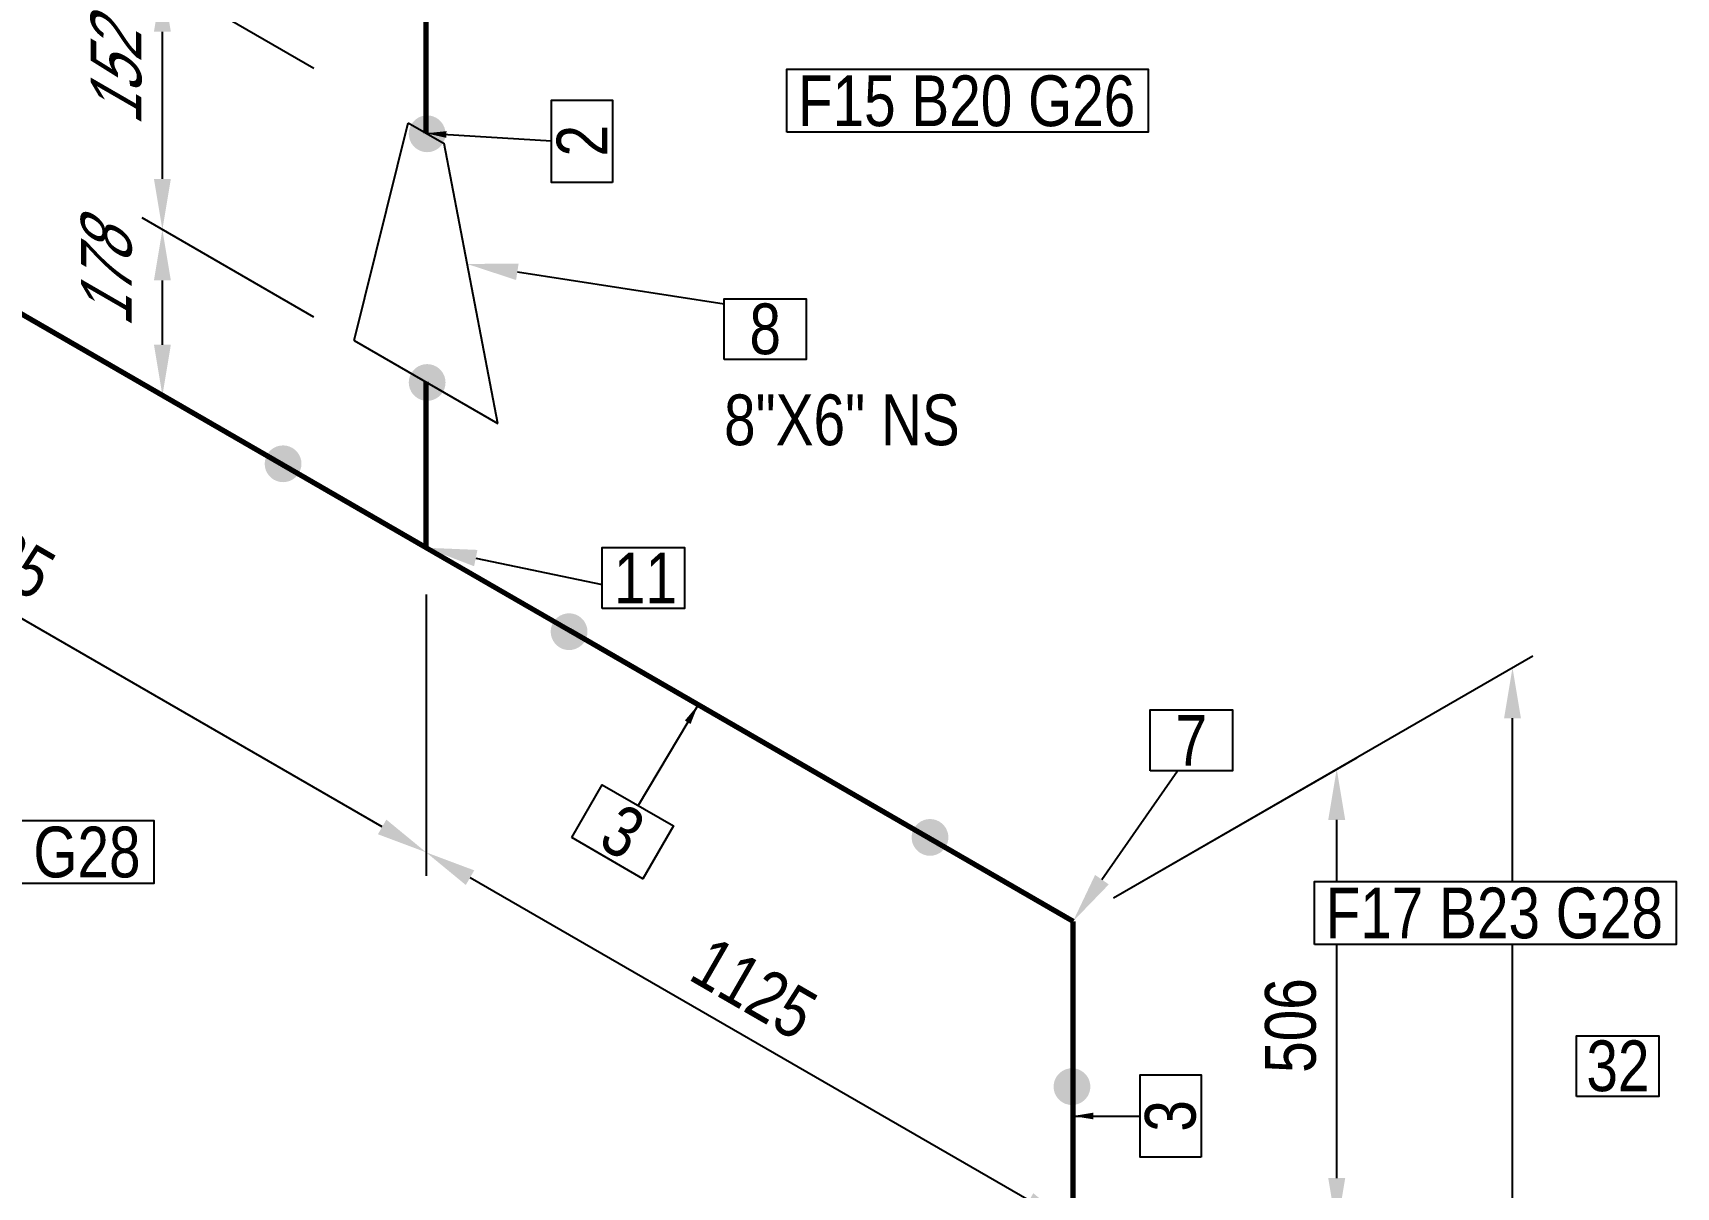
# Model space of a CAD drawing. Header units: millimetres. Extents: x 0 to 594, y 0 to 420.
# Drawn here: x 199.9 to 280.9, y 219.5 to 276.3 of the extents above; entities that cross this region are included whole.
import ezdxf
from ezdxf import colors
from ezdxf.entities.mleader import LeaderData, LeaderLine
from ezdxf.enums import TextEntityAlignment as Align
from ezdxf.math import Vec2, Vec3

# ---------------------------------------------------------------- set-up
doc = ezdxf.new("R2010")
doc.units = ezdxf.units.MM
doc.header["$LTSCALE"] = 0.25
for name, color, linetype in [('기호', 4, 'Continuous'), ('용접', 1, 'Continuous'), ('주석', 7, 'Continuous'), ('치수', 1, 'Continuous')]:
    doc.layers.add(name, color=color, linetype=linetype)
doc.layers.add('파이프', color=3, linetype='Continuous', lineweight=70)
doc.styles.add('AdskIsoAnnotation', font='arial.ttf', dxfattribs={"width": 0.8, "height": 1})
doc.styles.add('AdskIsoMetric', font='arial.ttf', dxfattribs={"width": 0.8, "height": 2.5})
doc.styles.add('AdskIsoMetric-30', font='arial.ttf', dxfattribs={"width": 0.8, "height": 2.5})
doc.styles.add('AdskIsoMetric30', font='arial.ttf', dxfattribs={"width": 0.8, "oblique": 30, "height": 2.5})
doc.styles.get("Standard").update_dxf_attribs({"font": 'arial.ttf'})
doc.dimstyles.new('AdskIsoMetric', dxfattribs={"dimtxt": 2.5, "dimasz": 2.5, "dimexe": 1, "dimexo": 2, "dimgap": 0.8, "dimtad": 1, "dimdec": 0, "dimrnd": 1, "dimzin": 0, "dimdsep": 46, "dimtxsty": 'AdskIsoMetric', "dimcen": 0, "dimclrt": 7, "dimadec": 0, "dimazin": 0, "dimtfac": 1, "dimtdec": 0, "dimtmove": 1, "dimatfit": 3, "dimfxl": 0, "dimfrac": 2, "dimtolj": 1, "dimtzin": 0, "dimarcsym": 0})

# ---------------------------------------------------------------- blocks, each defined once
blk = doc.blocks.new('리듀서 CONC-1-IsoLeft')
at = {"color": 0, "linetype": 'ByBlock', "lineweight": -2, "extrusion": (0, 0.816497, 0.57735)}
for p, q in [((-0.3094, 0.1276), (-0.221, 0.1786)), ((0.4419, -0.051), (-0.221, 0.1786)), ((0.0884, -0.2552), (-0.3094, 0.1276)), ((0.0884, -0.2552), (0.4419, -0.051))]:
    blk.add_line(p, q, dxfattribs=at)
blk = doc.blocks.new('*D71')
at = {"layer": 'Defpoints', "color": 0}
for p in [(176.56, 207.64), (209.138, 203.831), (209.138, 188.831)]:
    blk.add_point(p, dxfattribs=at)
at = {"layer": '치수', "color": 0, "lineweight": -2}
for p, q in [((178.725, 221.39), (206.973, 205.081)), ((209.138, 191.14), (209.138, 204.986))]:
    blk.add_line(p, q, dxfattribs=at)
at = {"layer": '치수', "color": 0}
for points in [[(178.934, 221.75), (178.517, 221.029), (176.56, 222.64)], [(207.181, 205.442), (206.765, 204.72), (209.138, 203.831)]]:
    blk.add_solid(points, dxfattribs=at)
at = {"layer": '치수', "color": 7, "insert": (192.629, 215.979), "char_height": 2.5, "attachment_point": 5, "rotation": 330, "style": 'AdskIsoMetric-30'}
blk.add_mtext('\\A1;303', dxfattribs=at)
blk = doc.blocks.new('*D66')
at = {"layer": 'Defpoints', "color": 0}
for p in [(206.331, 266.652), (215.786, 261.194), (219.321, 250.987)]:
    blk.add_point(p, dxfattribs=at)
at = {"layer": '치수', "color": 0, "lineweight": -2}
for p, q in [((213.786, 262.348), (205.331, 267.23)), ((206.331, 260.987), (206.331, 264.152))]:
    blk.add_line(p, q, dxfattribs=at)
at = {"layer": '치수', "color": 0}
for points in [[(205.914, 264.152), (206.747, 264.152), (206.331, 266.652)], [(205.914, 260.987), (206.747, 260.987), (206.331, 258.487)]]:
    blk.add_solid(points, dxfattribs=at)
at = {"layer": '치수', "color": 7, "insert": (203.581, 264.157), "char_height": 2.5, "attachment_point": 5, "rotation": 90, "style": 'AdskIsoMetric30'}
blk.add_mtext('\\A1;178', dxfattribs=at)
blk = doc.blocks.new('*D67')
at = {"layer": 'Defpoints', "color": 0}
for p in [(206.331, 278.9), (215.786, 273.441), (215.786, 261.194)]:
    blk.add_point(p, dxfattribs=at)
at = {"layer": '치수', "color": 0, "lineweight": -2}
for p, q in [((213.786, 274.596), (205.331, 279.477)), ((206.331, 269.152), (206.331, 276.4)), ((213.786, 262.348), (205.331, 267.23))]:
    blk.add_line(p, q, dxfattribs=at)
at = {"layer": '치수', "color": 0}
for points in [[(205.914, 276.4), (206.747, 276.4), (206.331, 278.9)], [(205.914, 269.152), (206.747, 269.152), (206.331, 266.652)]]:
    blk.add_solid(points, dxfattribs=at)
at = {"layer": '치수', "color": 7, "insert": (204.064, 274.084), "char_height": 2.5, "attachment_point": 5, "rotation": 90, "style": 'AdskIsoMetric30'}
blk.add_mtext('\\A1;152', dxfattribs=at)
blk = doc.blocks.new('*D86')
at = {"layer": 'Defpoints', "color": 0}
for p in [(206.331, 298.048), (219.321, 290.548), (215.786, 273.441)]:
    blk.add_point(p, dxfattribs=at)
at = {"layer": '치수', "color": 0, "lineweight": -2}
for p, q in [((217.321, 291.703), (205.331, 298.625)), ((206.331, 281.4), (206.331, 295.548)), ((213.786, 274.596), (205.331, 279.477))]:
    blk.add_line(p, q, dxfattribs=at)
at = {"layer": '치수', "color": 0}
for points in [[(205.914, 295.548), (206.747, 295.548), (206.331, 298.048)], [(205.914, 281.4), (206.747, 281.4), (206.331, 278.9)]]:
    blk.add_solid(points, dxfattribs=at)
at = {"layer": '치수', "color": 7, "insert": (204.064, 289.783), "char_height": 2.5, "attachment_point": 5, "rotation": 90, "style": 'AdskIsoMetric30'}
blk.add_mtext('\\A1;284', dxfattribs=at)
blk = doc.blocks.new('*D88')
at = {"layer": 'Defpoints', "color": 0}
for p in [(197.67, 303.048), (219.321, 290.548), (219.321, 250.987)]:
    blk.add_point(p, dxfattribs=at)
at = {"layer": '치수', "color": 0, "lineweight": -2}
for p, q in [((217.321, 291.703), (196.67, 303.625)), ((197.67, 265.987), (197.67, 300.548))]:
    blk.add_line(p, q, dxfattribs=at)
at = {"layer": '치수', "color": 0}
for points in [[(197.254, 300.548), (198.087, 300.548), (197.67, 303.048)], [(197.254, 265.987), (198.087, 265.987), (197.67, 263.487)]]:
    blk.add_solid(points, dxfattribs=at)
at = {"layer": '치수', "color": 7, "insert": (195.404, 284.576), "char_height": 2.5, "attachment_point": 5, "rotation": 90, "style": 'AdskIsoMetric30'}
blk.add_mtext('\\A1;615', dxfattribs=at)
blk = doc.blocks.new('*D97')
at = {"layer": 'Defpoints', "color": 0}
for p in [(219.321, 250.987), (219.321, 235.987), (251.193, 232.586)]:
    blk.add_point(p, dxfattribs=at)
at = {"layer": '치수', "color": 0, "lineweight": -2}
for p, q in [((219.321, 248.678), (219.321, 234.833)), ((249.027, 218.836), (221.486, 234.737))]:
    blk.add_line(p, q, dxfattribs=at)
at = {"layer": '치수', "color": 0}
for points in [[(221.694, 235.098), (221.278, 234.376), (219.321, 235.987)], [(249.236, 219.197), (248.819, 218.476), (251.193, 217.586)]]:
    blk.add_solid(points, dxfattribs=at)
at = {"layer": '치수', "color": 7, "insert": (235.477, 229.277), "char_height": 2.5, "attachment_point": 5, "rotation": 330, "style": 'AdskIsoMetric-30'}
blk.add_mtext('\\A1;1125', dxfattribs=at)
blk = doc.blocks.new('*D98')
at = {"layer": 'Defpoints', "color": 0}
for p in [(176.56, 275.675), (176.56, 260.675), (219.321, 250.987)]:
    blk.add_point(p, dxfattribs=at)
at = {"layer": '치수', "color": 0, "lineweight": -2}
for p, q in [((217.156, 237.237), (178.725, 259.425)), ((219.321, 248.678), (219.321, 234.833))]:
    blk.add_line(p, q, dxfattribs=at)
at = {"layer": '치수', "color": 0}
for points in [[(178.934, 259.786), (178.517, 259.064), (176.56, 260.675)], [(217.364, 237.598), (216.948, 236.876), (219.321, 235.987)]]:
    blk.add_solid(points, dxfattribs=at)
at = {"layer": '치수', "color": 7, "insert": (197.941, 250.948), "char_height": 2.5, "attachment_point": 5, "rotation": 330, "style": 'AdskIsoMetric-30'}
blk.add_mtext('\\A1;1125', dxfattribs=at)
blk = doc.blocks.new('*D105')
at = {"layer": 'Defpoints', "color": 0}
for p in [(264.183, 240.086), (251.193, 232.586), (254.728, 211.983)]:
    blk.add_point(p, dxfattribs=at)
at = {"layer": '치수', "color": 0, "lineweight": -2}
for p, q in [((253.193, 233.741), (265.183, 240.664)), ((264.183, 219.941), (264.183, 237.586)), ((256.728, 213.137), (265.183, 218.019))]:
    blk.add_line(p, q, dxfattribs=at)
at = {"layer": '치수', "color": 0}
for points in [[(263.766, 237.586), (264.6, 237.586), (264.183, 240.086)], [(263.766, 219.941), (264.6, 219.941), (264.183, 217.441)]]:
    blk.add_solid(points, dxfattribs=at)
at = {"layer": '치수', "color": 7, "insert": (261.917, 227.455), "char_height": 2.5, "attachment_point": 5, "rotation": 90, "style": 'AdskIsoMetric-30'}
blk.add_mtext('\\A1;506', dxfattribs=at)
blk = doc.blocks.new('*D106')
at = {"layer": 'Defpoints', "color": 0}
for p in [(272.843, 245.086), (251.193, 232.586), (254.728, 139.936)]:
    blk.add_point(p, dxfattribs=at)
at = {"layer": '치수', "color": 0, "lineweight": -2}
for p, q in [((253.193, 233.741), (273.843, 245.664)), ((272.843, 152.895), (272.843, 242.586)), ((256.728, 141.091), (273.843, 150.972))]:
    blk.add_line(p, q, dxfattribs=at)
at = {"layer": '치수', "color": 0}
for points in [[(272.427, 242.586), (273.26, 242.586), (272.843, 245.086)], [(272.427, 152.895), (273.26, 152.895), (272.843, 150.395)]]:
    blk.add_solid(points, dxfattribs=at)
at = {"layer": '치수', "color": 7, "insert": (270.576, 190.336), "char_height": 2.5, "attachment_point": 5, "rotation": 90, "style": 'AdskIsoMetric-30'}
blk.add_mtext('\\A1;1885', dxfattribs=at)
blk = doc.blocks.new('티-1-Iso2DSkew90')
at = {"color": 0, "linetype": 'ByBlock', "lineweight": -2, "extrusion": (0.707107, 0.408248, -0.57735)}
for p, q in [((0, 0), (0, 8.165)), ((0, 0), (-7.071, 4.082)), ((7.071, -4.082), (0, 0))]:
    blk.add_line(p, q, dxfattribs=at)
blk = doc.blocks.new('엘보우-1-Iso2DSkew0')
at = {"color": 0, "linetype": 'ByBlock', "lineweight": -2, "extrusion": (-0.707107, -0.408248, 0.57735)}
for p, q in [((0, 0), (-7.071, 4.082)), ((0, 0), (0, 0)), ((0, -8.165), (0, 0))]:
    blk.add_line(p, q, dxfattribs=at)
blk = doc.blocks.new('Buttweld')
at = {"lineweight": -2}
blk.add_hatch(color=0, dxfattribs=at).paths.add_polyline_path([(0.044, -0.0026), (0.0433, 0.0053), (0.0413, 0.0129), (0.0379, 0.02), (0.0334, 0.0265), (0.0278, 0.0321), (0.0214, 0.0366), (0.0142, 0.0399), (0.0066, 0.042), (-0.0013, 0.0427), (-0.0091, 0.042), (-0.0168, 0.0399), (-0.0239, 0.0366), (-0.0304, 0.0321), (-0.036, 0.0265), (-0.0405, 0.02), (-0.0438, 0.0129), (-0.0459, 0.0053), (-0.0466, -0.0026), (-0.0459, -0.0105), (-0.0438, -0.0181), (-0.0405, -0.0252), (-0.036, -0.0317), (-0.0304, -0.0373), (-0.0239, -0.0418), (-0.0168, -0.0452), (-0.0091, -0.0472), (-0.0013, -0.0479), (0.0066, -0.0472), (0.0142, -0.0452), (0.0214, -0.0418), (0.0278, -0.0373), (0.0334, -0.0317), (0.0379, -0.0252), (0.0413, -0.0181), (0.0433, -0.0105)], is_closed=False, flags=0)
blk = doc.blocks.new('AnnoRect')
at = {"color": 0, "linetype": 'ByBlock', "lineweight": -2}
blk.add_wipeout([(-0.8095, -0.6), (-0.8095, 0.6), (0.8095, 0.6), (0.8095, -0.6)], dxfattribs=at)
blk.add_lwpolyline([(-0.8095, -0.6), (-0.8095, 0.6), (0.8095, 0.6), (0.8095, -0.6)], close=True, dxfattribs=at)
at = {"color": 0, "linetype": 'ByBlock', "lineweight": -2, "style": 'AdskIsoAnnotation', "width": 0.8}
blk.add_attdef('XX', text='', height=1, dxfattribs=at).set_placement((0, 0), align=Align.MIDDLE_CENTER)

msp = doc.modelspace()

# ---------------------------------------------------------------- linework, layer by layer
at = {"layer": '파이프'}
for points in [[(219.321, 271.4), (219.321, 282.383)], [(212.25, 255.07), (183.631, 271.593)], [(244.121, 236.669), (226.392, 246.905)], [(251.193, 215.045), (251.193, 224.421)]]:
    msp.add_lwpolyline(points, dxfattribs=at)

# ---------------------------------------------------------------- block references
at = {"layer": '기호', "xscale": 20, "yscale": 20, "zscale": 20, "rotation": 300.0000000002407}
msp.add_blockref('리듀서 CONC-1-IsoLeft', (219.321, 265.276), dxfattribs=at)
at = {"layer": '용접', "xscale": 20, "yscale": 20, "zscale": 20}
for p, rotation in [((219.321, 271.4), 89.99999999989979), ((219.321, 259.152), 90), ((212.25, 255.07), 180), ((244.121, 236.669), 180), ((251.193, 224.421), 270.0000000002419)]:
    msp.add_blockref('Buttweld', p, dxfattribs=dict(at, rotation=rotation))
msp.add_blockref('Buttweld', (226.392, 246.905), dxfattribs=at)
at = {"layer": '주석'}
ref = msp.add_blockref('AnnoRect', (246, 273), dxfattribs=dict(at, xscale=10.99630996309963, yscale=2.585266030013643, zscale=2.5))
ref.add_attrib('XX_001', 'F15 B20 G26', (237.64, 271.75), dxfattribs={"layer": '0', "color": 0, "linetype": 'ByBlock', "lineweight": -2, "height": 2.5, "style": 'AdskIsoAnnotation', "width": 0.8})
ref = msp.add_blockref('AnnoRect', (278.024, 225.456), dxfattribs=dict(at, xscale=2.5, yscale=2.5, zscale=2.5))
ref.add_attrib('XX_001', '32', (276.485, 224.223), dxfattribs={"layer": '0', "color": 0, "linetype": 'ByBlock', "lineweight": -2, "height": 2.5, "style": 'AdskIsoAnnotation', "width": 0.8})
at = {"layer": '파이프'}
for name, p in [('티-1-Iso2DSkew90', (219.321, 250.987)), ('엘보우-1-Iso2DSkew0', (251.193, 232.586))]:
    msp.add_blockref(name, p, dxfattribs=at)

# ---------------------------------------------------------------- texts
at = {"layer": '주석', "insert": (234, 256), "char_height": 2.5, "attachment_point": 7, "style": 'AdskIsoAnnotation'}
msp.add_mtext('{\\Q0;8"X6" NS}', dxfattribs=at)

# ---------------------------------------------------------------- dimensions: what is measured, and where the dimension line sits
at = {"layer": '치수'}
for base, p1, p2, angle, text, override, picture, middle in [((197.67, 303.048), (219.321, 250.987), (219.321, 290.548), 90, '615', {"dimtad": 0, "dimlfac": 15.534333, "dimtxsty": 'AdskIsoMetric30', "dimse1": 1, "dimse2": 0, "dimsd1": 0, "dimsd2": 0, "dimtmove": 1}, '*D88', (195.404, 284.576)), ((206.331, 298.048), (215.786, 273.441), (219.321, 290.548), 90, '284', {"dimtad": 0, "dimlfac": 16.621761, "dimtxsty": 'AdskIsoMetric30', "dimse1": 0, "dimse2": 0, "dimsd1": 0, "dimsd2": 0, "dimtmove": 1}, '*D86', (204.064, 289.783)), ((206.331, 278.9), (215.786, 261.194), (215.786, 273.441), 90, '152', {"dimtad": 0, "dimlfac": 12.443408, "dimtxsty": 'AdskIsoMetric30', "dimse1": 0, "dimse2": 0, "dimsd1": 0, "dimsd2": 0, "dimtmove": 1}, '*D67', (204.064, 274.084)), ((176.56, 260.675), (219.321, 250.987), (176.56, 275.675), 150, '1125', {"dimtad": 0, "dimlfac": 22.784416, "dimtxsty": 'AdskIsoMetric-30', "dimse1": 0, "dimse2": 1, "dimsd1": 0, "dimsd2": 0, "dimtmove": 1}, '*D98', (197.941, 250.948)), ((206.331, 266.652), (219.321, 250.987), (215.786, 261.194), 90, '178', {"dimtad": 0, "dimlfac": 17.420771, "dimtxsty": 'AdskIsoMetric30', "dimse1": 1, "dimse2": 0, "dimsd1": 0, "dimsd2": 0, "dimtmove": 1}, '*D66', (203.581, 264.157)), ((219.321, 235.987), (251.193, 232.586), (219.321, 250.987), 150, '1125', {"dimtad": 0, "dimlfac": 30.569021, "dimtxsty": 'AdskIsoMetric-30', "dimse1": 1, "dimse2": 0, "dimsd1": 0, "dimsd2": 0, "dimtmove": 1}, '*D97', (235.477, 229.277)), ((272.843, 245.086), (254.728, 139.936), (251.193, 232.586), 90, '1885', {"dimtad": 0, "dimlfac": 20.343186, "dimtxsty": 'AdskIsoMetric-30', "dimse1": 0, "dimse2": 0, "dimsd1": 0, "dimsd2": 0, "dimtmove": 1}, '*D106', (270.576, 190.336)), ((264.183, 240.086), (254.728, 211.983), (251.193, 232.586), 90, '506', {"dimtad": 0, "dimlfac": 24.578175, "dimtxsty": 'AdskIsoMetric-30', "dimse1": 0, "dimse2": 0, "dimsd1": 0, "dimsd2": 0, "dimtmove": 1}, '*D105', (261.917, 227.455)), ((209.138, 203.831), (176.56, 207.64), (209.138, 188.831), 330, '303', {"dimtad": 0, "dimlfac": 8.043745, "dimtxsty": 'AdskIsoMetric-30', "dimse1": 1, "dimse2": 0, "dimsd1": 0, "dimsd2": 0, "dimtmove": 1}, '*D71', (192.629, 215.979))]:
    dim = msp.add_linear_dim(base=base, p1=p1, p2=p2, angle=angle, text=text, dimstyle='AdskIsoMetric', override=override, dxfattribs=at)
    dim.commit()
    dim.dimension.update_dxf_attribs({"geometry": picture, "text_midpoint": middle, "dimtype": 160})

# ---------------------------------------------------------------- leaders
at = {"layer": '주석'}
ml = msp.add_multileader_mtext('Standard', dxfattribs=at)
ml.set_content('')
ml.set_leader_properties()
ml.build(insert=Vec2(0, 0))
ml.multileader.update_dxf_attribs({"dogleg_length": 0, "arrow_head_size": 0})
ctx = ml.context
ctx.base_point, ctx.arrow_head_size = Vec3(225.5, 271.03), 0
notes = []
notes.append((ctx, [(0, (1, 1, 0), (225.5, 271.03), (-1, 0), 0, [(0, [(219.321, 271.4)], 0, [])])]))
ctx.mtext, ml.multileader.dxf.content_type = None, 0
ml = msp.add_multileader_mtext('Standard', dxfattribs=at)
ml.set_content('')
ml.set_leader_properties()
ml.build(insert=Vec2(0, 0))
ml.multileader.update_dxf_attribs({"dogleg_length": 0, "arrow_head_size": 2.5})
ctx = ml.context
ctx.base_point, ctx.arrow_head_size = Vec3(234, 263), 2.5
notes.append((ctx, [(0, (1, 1, 0), (234, 263), (-1, 0), 0, [(0, [(221.346, 264.962)], 0, [])])]))
ctx.mtext, ml.multileader.dxf.content_type = None, 0
ml = msp.add_multileader_mtext('Standard', dxfattribs=at)
ml.set_content('')
ml.set_leader_properties()
ml.build(insert=Vec2(0, 0))
ml.multileader.update_dxf_attribs({"dogleg_length": 0, "arrow_head_size": 2.5})
ctx = ml.context
ctx.base_point, ctx.arrow_head_size = Vec3(228, 249.182), 2.5
notes.append((ctx, [(0, (1, 1, 0), (228, 249.182), (-1, 0), 0, [(0, [(219.321, 250.987)], 0, [])])]))
ctx.mtext, ml.multileader.dxf.content_type = None, 0
ml = msp.add_multileader_mtext('Standard', dxfattribs=at)
ml.set_content('')
ml.set_leader_properties()
ml.build(insert=Vec2(0, 0))
ml.multileader.update_dxf_attribs({"dogleg_length": 0, "arrow_head_size": 0})
ctx = ml.context
ctx.base_point, ctx.arrow_head_size = Vec3(229.768, 238.289), 0
notes.append((ctx, [(0, (1, 1, 0), (229.768, 238.289), (-1, 0), 0, [(0, [(232.722, 243.25)], 0, [])])]))
ctx.mtext, ml.multileader.dxf.content_type = None, 0
ml = msp.add_multileader_mtext('Standard', dxfattribs=at)
ml.set_content('')
ml.set_leader_properties()
ml.build(insert=Vec2(0, 0))
ml.multileader.update_dxf_attribs({"dogleg_length": 0, "arrow_head_size": 2.5})
ctx = ml.context
ctx.base_point, ctx.arrow_head_size = Vec3(256.333, 240), 2.5
notes.append((ctx, [(0, (1, 1, 0), (256.333, 240), (-1, 0), 0, [(0, [(251.193, 232.586)], 0, [])])]))
ctx.mtext, ml.multileader.dxf.content_type = None, 0
ml = msp.add_multileader_mtext('Standard', dxfattribs=at)
ml.set_content('')
ml.set_leader_properties()
ml.build(insert=Vec2(0, 0))
ml.multileader.update_dxf_attribs({"dogleg_length": 0, "arrow_head_size": 0})
ctx = ml.context
ctx.base_point, ctx.arrow_head_size = Vec3(254.5, 223), 0
notes.append((ctx, [(0, (1, 1, 0), (254.5, 223), (-1, 0), 0, [(0, [(251.193, 223)], 0, [])])]))
ctx.mtext, ml.multileader.dxf.content_type = None, 0
for ctx, leaders in notes:
    for number, flags, end, landing, length, lines in leaders:
        leader = LeaderData()
        leader.index, (leader.has_last_leader_line, leader.has_dogleg_vector, leader.attachment_direction) = number, flags
        leader.last_leader_point, leader.dogleg_vector, leader.dogleg_length = Vec3(end), Vec3(landing), length
        for number, points, colour, breaks in lines:
            line = LeaderLine()
            line.index, line.vertices, line.color, line.breaks = number, Vec3.list(points), colors.encode_raw_color(colour), breaks
            leader.lines.append(line)
        ctx.leaders.append(leader)

# ---------------------------------------------------------------- next in the draw order: block references
ref = msp.add_blockref('AnnoRect', (227, 271), dxfattribs=dict(at, xscale=2.500000000000001, yscale=2.500000000000001, zscale=2.500000000000001, rotation=90.00000000025508))
ref.add_attrib('XX_001', '2', (228.255, 270.256), dxfattribs={"layer": '0', "color": 0, "linetype": 'ByBlock', "lineweight": -2, "height": 2.5, "rotation": 90, "style": 'AdskIsoAnnotation', "width": 0.8})
ref = msp.add_blockref('AnnoRect', (236.024, 261.752), dxfattribs=dict(at, xscale=2.5, yscale=2.5, zscale=2.5))
ref.add_attrib('XX_001', '8', (235.252, 260.518), dxfattribs={"layer": '0', "color": 0, "linetype": 'ByBlock', "lineweight": -2, "height": 2.5, "style": 'AdskIsoAnnotation', "width": 0.8})
ref = msp.add_blockref('AnnoRect', (230.024, 249.5), dxfattribs=dict(at, xscale=2.5, yscale=2.5, zscale=2.5))
ref.add_attrib('XX_001', '11', (228.574, 248.245), dxfattribs={"layer": '0', "color": 0, "linetype": 'ByBlock', "lineweight": -2, "height": 2.5, "style": 'AdskIsoAnnotation', "width": 0.8})
ref = msp.add_blockref('AnnoRect', (257.024, 241.5), dxfattribs=dict(at, xscale=2.5, yscale=2.5, zscale=2.5))
ref.add_attrib('XX_001', '7', (256.244, 240.25), dxfattribs={"layer": '0', "color": 0, "linetype": 'ByBlock', "lineweight": -2, "height": 2.5, "style": 'AdskIsoAnnotation', "width": 0.8})
ref = msp.add_blockref('AnnoRect', (229, 237), dxfattribs=dict(at, xscale=2.5, yscale=2.5, zscale=2.5, rotation=330.0000000000992))
ref.add_attrib('XX_001', '3', (227.715, 236.318), dxfattribs={"layer": '0', "color": 0, "linetype": 'ByBlock', "lineweight": -2, "height": 2.5, "rotation": 330, "style": 'AdskIsoAnnotation', "width": 0.8})
ref = msp.add_blockref('AnnoRect', (197, 236), dxfattribs=dict(at, xscale=11, yscale=2.586971350613916, zscale=2.5))
ref.add_attrib('XX_001', 'F17 B23 G28', (188.637, 234.751), dxfattribs={"layer": '0', "color": 0, "linetype": 'ByBlock', "lineweight": -2, "height": 2.5, "style": 'AdskIsoAnnotation', "width": 0.8})
ref = msp.add_blockref('AnnoRect', (272, 233), dxfattribs=dict(at, xscale=11, yscale=2.586971350613916, zscale=2.5))
ref.add_attrib('XX_001', 'F17 B23 G28', (263.637, 231.751), dxfattribs={"layer": '0', "color": 0, "linetype": 'ByBlock', "lineweight": -2, "height": 2.5, "style": 'AdskIsoAnnotation', "width": 0.8})
ref = msp.add_blockref('AnnoRect', (256, 223), dxfattribs=dict(at, xscale=2.5, yscale=2.5, zscale=2.5, rotation=90.0000000000654))
ref.add_attrib('XX_001', '3', (257.233, 222.228), dxfattribs={"layer": '0', "color": 0, "linetype": 'ByBlock', "lineweight": -2, "height": 2.5, "rotation": 90, "style": 'AdskIsoAnnotation', "width": 0.8})

doc.saveas('drawing.dxf')
